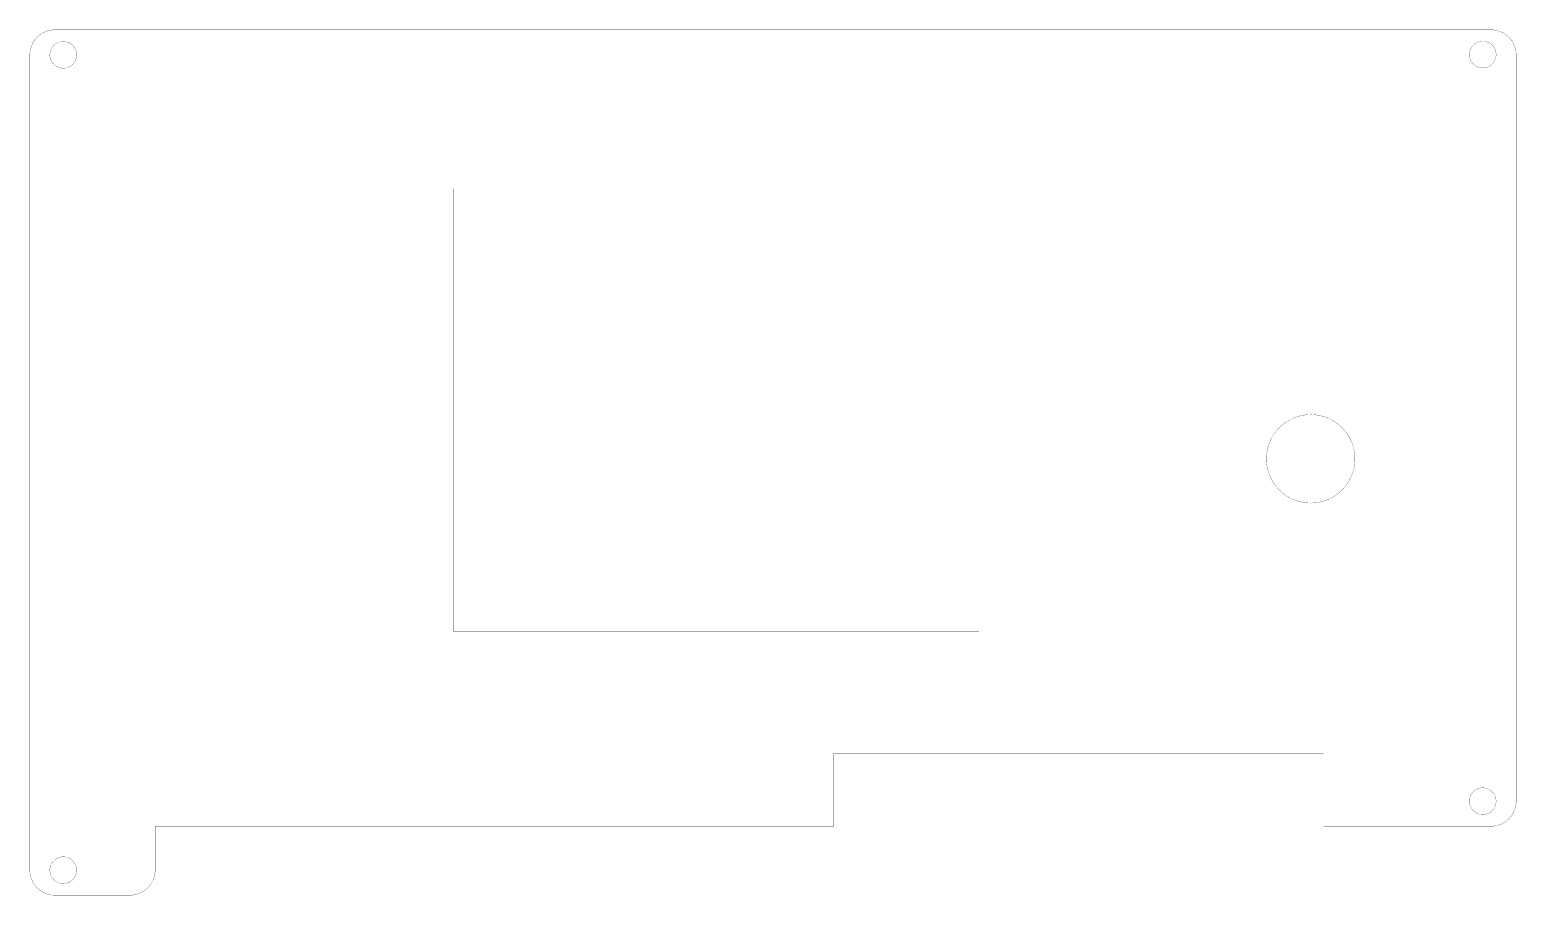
# Model space of a CAD drawing. Header units: millimetres. Extents: x -84 to 94, y -37 to 66.
import ezdxf

# ---------------------------------------------------------------- set-up
doc = ezdxf.new("R2010")
doc.units = ezdxf.units.MM
doc.layers.add('KeepOutLayer', color=6, linetype='Continuous')

msp = doc.modelspace()

# ---------------------------------------------------------------- linework, layer by layer
at = {"layer": 'KeepOutLayer', "const_width": 0.0254}
for points in [[(-84.01, 63.16, -0.421659), (-81.01, 66.24)], [(90.99, 66.24, -0.421659), (93.99, 63.16)], [(93.99, -26.08, -0.421659), (90.99, -29.16)], [(-80.93, -37.42, -0.421659), (-84.01, -34.42)], [(-69.01, -34.34, -0.421659), (-72, -37.42)]]:
    msp.add_lwpolyline(points, format="xyb", dxfattribs=at)
for points in [[(-81.01, 66.24), (5.58, 66.24)], [(1.96, 66.24), (90.99, 66.24)], [(-84.01, 9.17), (-84.01, 63.16)], [(93.99, -26.23), (93.99, 63.16)], [(-33.3, 42.16), (-33.3, 47.21)], [(-33.3, 47.21), (29.66, 47.21)], [(29.66, -5.8), (29.66, 47.21)], [(-33.3, -5.8), (-33.3, 42.16)], [(-84.01, -34.42), (-84.01, 25.83)], [(-33.3, -5.8), (29.66, -5.8)], [(12.27, -29.16), (12.27, -20.42)], [(12.27, -20.42), (70.94, -20.42)], [(70.94, -29.16), (70.94, -20.42)], [(-69.01, -29.16), (12.27, -29.16)], [(-69.01, -34.66), (-69.01, -29.16)], [(70.94, -29.16), (71.09, -29.16)], [(71.07, -29.16), (91.03, -29.16)], [(-80.93, -37.42), (-72, -37.42)]]:
    msp.add_lwpolyline(points, dxfattribs=at)
at = {"layer": 'KeepOutLayer'}
for points, const_width in [([(-81.02, 66.24, 1), (-81.01, 66.24, 1)], 0.0127), ([(-81.02, 66.24, 1), (-81.01, 66.24, 1)], 0.0127), ([(1.96, 66.24, 1), (1.97, 66.24, 1)], 0.0127), ([(5.57, 66.24, 1), (5.58, 66.24, 1)], 0.0127), ([(90.99, 66.24, 1), (91, 66.24, 1)], 0.0127), ([(90.99, 66.24, 1), (91, 66.24, 1)], 0.0127), ([(-78.41, 63.24, 1), (-81.61, 63.24, 1)], 0.0254), ([(91.59, 63.27, 1), (88.39, 63.27, 1)], 0.0254), ([(-84.02, 63.16, 1), (-84, 63.16, 1)], 0.0127), ([(-84.02, 63.16, 1), (-84, 63.16, 1)], 0.0127), ([(-81.62, 63.24, 1), (-81.6, 63.24, 1)], 0.0127), ([(-78.42, 63.24, 1), (-78.4, 63.24, 1)], 0.0127), ([(88.38, 63.27, 1), (88.4, 63.27, 1)], 0.0127), ([(91.58, 63.27, 1), (91.6, 63.27, 1)], 0.0127), ([(93.98, 63.16, 1), (94, 63.16, 1)], 0.0127), ([(93.98, 63.16, 1), (94, 63.16, 1)], 0.0127), ([(-33.3, 47.21, 1), (-33.29, 47.21, 1)], 0.0127), ([(-33.3, 47.21, 1), (-33.29, 47.21, 1)], 0.0127), ([(29.66, 47.21, 1), (29.67, 47.21, 1)], 0.0127), ([(29.66, 47.21, 1), (29.67, 47.21, 1)], 0.0127), ([(-33.3, 42.16, 1), (-33.29, 42.16, 1)], 0.0127), ([(-33.3, 42.16, 1), (-33.29, 42.16, 1)], 0.0127), ([(-84.02, 25.83, 1), (-84, 25.83, 1)], 0.0127), ([(74.68, 14.85, 1), (64.08, 14.85, 1)], 0.0254), ([(64.07, 14.85, 1), (64.08, 14.85, 1)], 0.0127), ([(74.67, 14.85, 1), (74.68, 14.85, 1)], 0.0127), ([(-84.02, 9.17, 1), (-84, 9.17, 1)], 0.0127), ([(-33.3, -5.8, 1), (-33.29, -5.8, 1)], 0.0127), ([(-33.3, -5.8, 1), (-33.29, -5.8, 1)], 0.0127), ([(29.66, -5.8, 1), (29.67, -5.8, 1)], 0.0127), ([(29.66, -5.8, 1), (29.67, -5.8, 1)], 0.0127), ([(12.26, -20.42, 1), (12.27, -20.42, 1)], 0.0127), ([(12.26, -20.42, 1), (12.27, -20.42, 1)], 0.0127), ([(70.94, -20.42, 1), (70.95, -20.42, 1)], 0.0127), ([(70.94, -20.42, 1), (70.95, -20.42, 1)], 0.0127), ([(91.59, -26.16, 1), (88.39, -26.16, 1)], 0.0254), ([(88.38, -26.16, 1), (88.4, -26.16, 1)], 0.0127), ([(91.58, -26.16, 1), (91.6, -26.16, 1)], 0.0127), ([(93.98, -26.08, 1), (94, -26.08, 1)], 0.0127), ([(93.98, -26.23, 1), (94, -26.23, 1)], 0.0127), ([(-69.01, -29.16, 1), (-69, -29.16, 1)], 0.0127), ([(-69.01, -29.16, 1), (-69, -29.16, 1)], 0.0127), ([(12.26, -29.16, 1), (12.27, -29.16, 1)], 0.0127), ([(12.26, -29.16, 1), (12.27, -29.16, 1)], 0.0127), ([(70.94, -29.16, 1), (70.95, -29.16, 1)], 0.0127), ([(70.94, -29.16, 1), (70.95, -29.16, 1)], 0.0127), ([(71.06, -29.16, 1), (71.08, -29.16, 1)], 0.0127), ([(71.09, -29.16, 1), (71.1, -29.16, 1)], 0.0127), ([(90.99, -29.16, 1), (91, -29.16, 1)], 0.0127), ([(91.03, -29.16, 1), (91.04, -29.16, 1)], 0.0127), ([(-78.41, -34.42, 1), (-81.61, -34.42, 1)], 0.0254), ([(-84.02, -34.42, 1), (-84, -34.42, 1)], 0.0127), ([(-84.02, -34.42, 1), (-84, -34.42, 1)], 0.0127), ([(-81.62, -34.42, 1), (-81.6, -34.42, 1)], 0.0127), ([(-78.42, -34.42, 1), (-78.4, -34.42, 1)], 0.0127), ([(-69.01, -34.34, 1), (-69, -34.34, 1)], 0.0127), ([(-69.01, -34.66, 1), (-69, -34.66, 1)], 0.0127), ([(-80.94, -37.42, 1), (-80.92, -37.42, 1)], 0.0127), ([(-80.94, -37.42, 1), (-80.92, -37.42, 1)], 0.0127), ([(-72.01, -37.42, 1), (-72, -37.42, 1)], 0.0127), ([(-72.01, -37.42, 1), (-72, -37.42, 1)], 0.0127)]:
    msp.add_lwpolyline(points, format="xyb", close=True, dxfattribs=dict(at, const_width=const_width))

doc.saveas('drawing.dxf')
